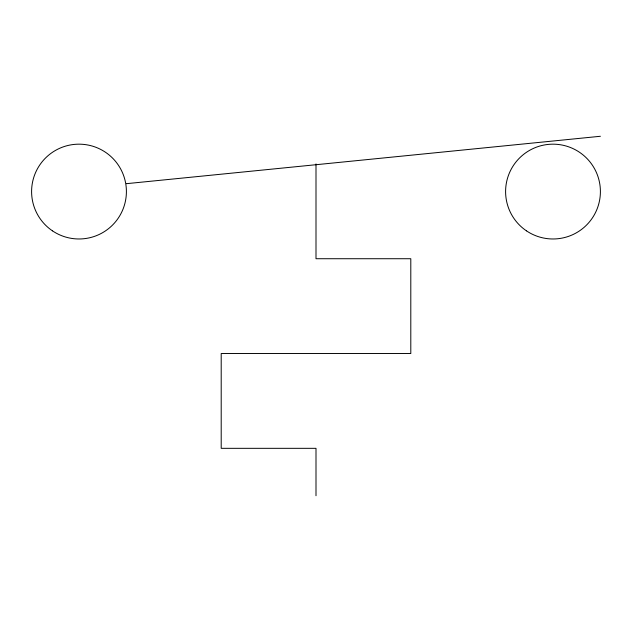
<?xml version="1.0" encoding="UTF-8"?>
<svg xmlns="http://www.w3.org/2000/svg" width="632" height="632" viewBox="0 0 632 632"><rect width="100%" height="100%" fill="white"/><g stroke="black" fill="none" stroke-linecap="round" stroke-linejoin="round"><path stroke-width="0.95" d="M126.4 183.675L600.4 136.275M316 163.925L316 258.725L410.8 258.725L410.8 353.525L221.2 353.525L221.2 448.325L316 448.325L316 495.725M526.432 230.83A47.4 47.4 0 0 0 600.282 194.956A47.4 47.4 0 0 0 532.286 148.939A47.4 47.4 0 0 0 526.432 230.83M52.432 230.83A47.4 47.4 0 0 0 126.281 194.956A47.4 47.4 0 0 0 58.286 148.939A47.4 47.4 0 0 0 52.432 230.83"/></g></svg>
